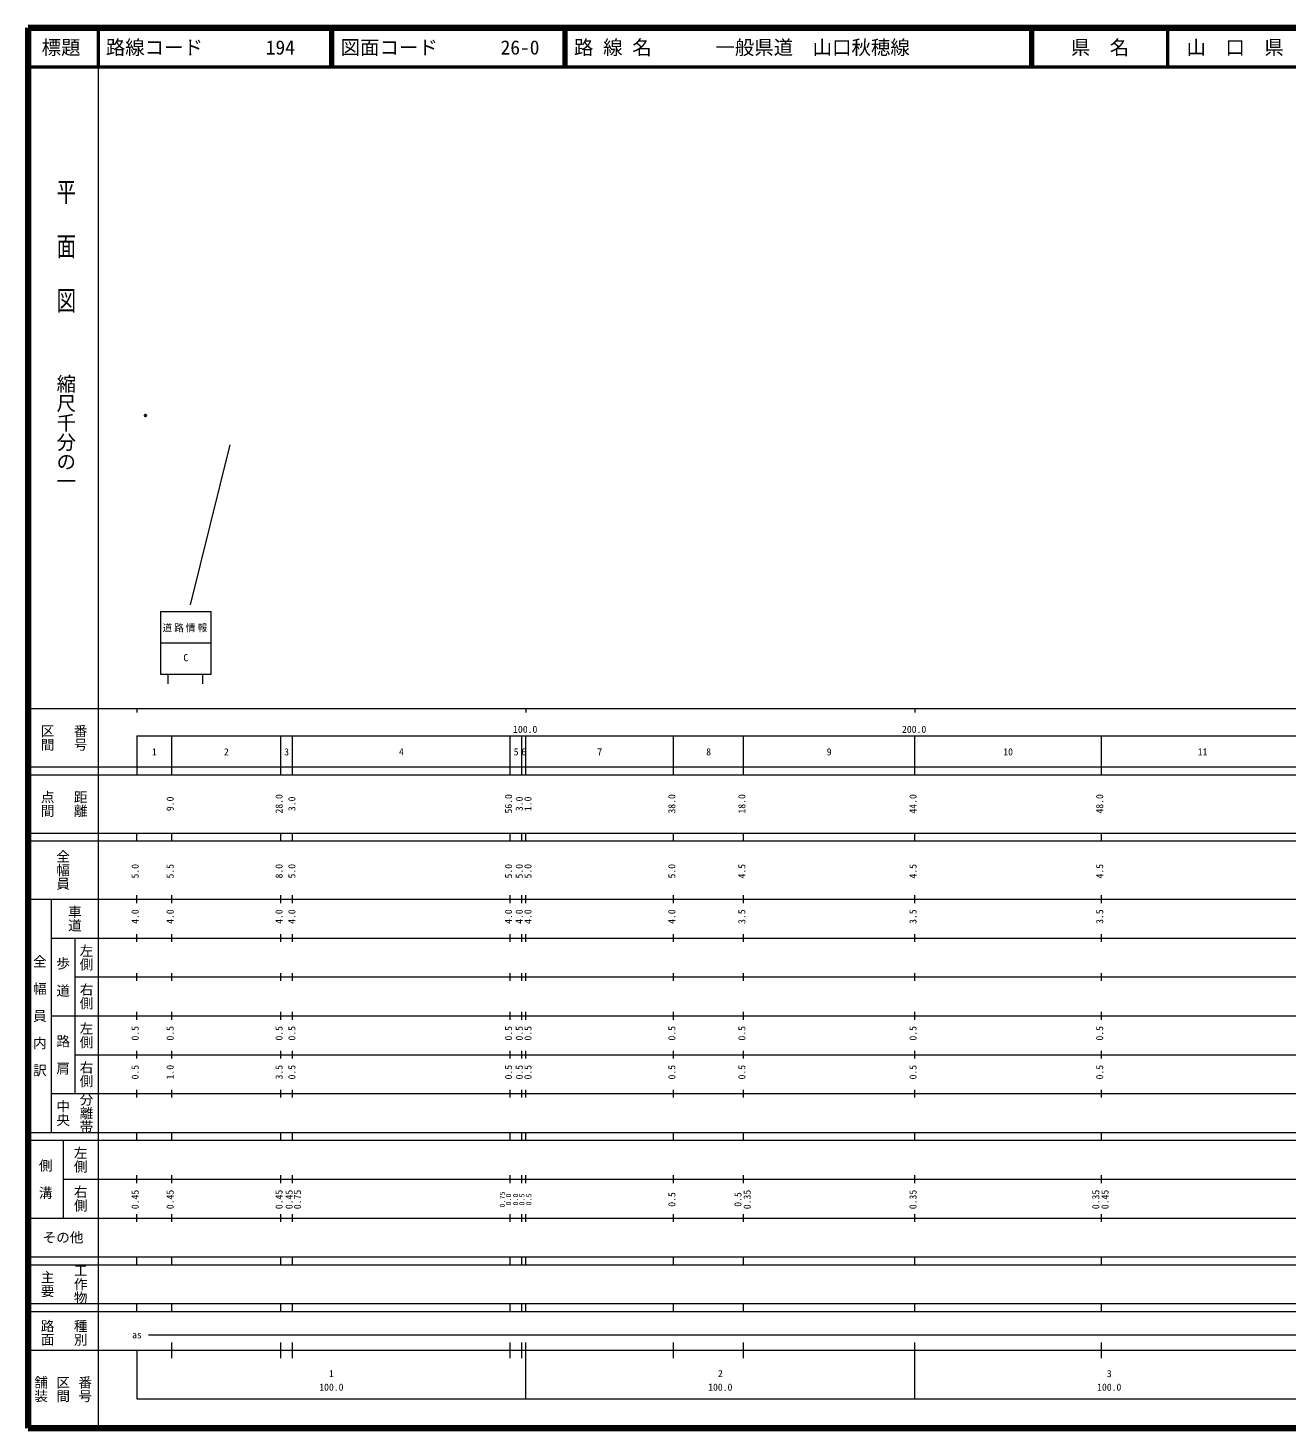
# Model space of a CAD drawing. Units: millimetres on the paper. Extents: x 40 to 680, y 20 to 380.
# Drawn here: x 40 to 363.7, y 20 to 380 of the extents above; entities that cross this region are included whole.
import ezdxf
from ezdxf.enums import TextEntityAlignment as Align

# ---------------------------------------------------------------- set-up
doc = ezdxf.new("R2010")
doc.units = ezdxf.units.MM
doc.header["$PDMODE"] = 32
doc.header["$PDSIZE"] = 0.5
for name, color, linetype, lineweight in [('M-BGD', 7, 'Continuous', 13), ('M-STR-STRC', 7, 'Continuous', 13), ('M-TTL', 2, 'Continuous', 140), ('M-TTL-BAND', 7, 'Continuous', 13), ('M-TTL-LINE', 7, 'Continuous', 50)]:
    doc.layers.add(name, color=color, linetype=linetype, lineweight=lineweight)
doc.layers.add('M-OTRS', color=6, linetype='Continuous')
doc.layers.add('M-TTL-TXT', color=7, linetype='Continuous')
doc.styles.add('@ＭＳ ゴシック', font='')
doc.styles.add('ＭＳ ゴシック', font='')
doc.styles.get('@ＭＳ ゴシック').set_extended_font_data('@MS Gothic')
doc.styles.get('ＭＳ ゴシック').set_extended_font_data('MS Gothic')

msp = doc.modelspace()

# ---------------------------------------------------------------- linework, layer by layer
at = {"layer": 'M-BGD'}
msp.add_line((84.986, 211.374), (84.986, 213.874), dxfattribs=at)
at = {"layer": 'M-OTRS'}
msp.add_point((70.2, 280.378), dxfattribs=at)
at = {"layer": 'M-STR-STRC'}
for p, q in [((91.89, 272.846), (81.738, 231.629)), ((87.077, 229.874), (74.077, 229.874)), ((74.077, 221.874), (87.077, 221.874)), ((75.998, 211.373), (75.998, 213.873))]:
    msp.add_line(p, q, dxfattribs=at)
msp.add_lwpolyline([(74.077, 229.874), (74.077, 213.874), (87.077, 213.874), (87.077, 229.874)], dxfattribs=at)
at = {"layer": 'M-TTL'}
for p, q in [((40, 380), (40, 20)), ((680, 380), (40, 380)), ((40, 20), (680, 20))]:
    msp.add_line(p, q, dxfattribs=at)
at = {"layer": 'M-TTL-BAND'}
for p, q in [((58, 370), (58, 20)), ((40, 205), (579, 205)), ((68, 205), (68, 204)), ((168, 205), (168, 204)), ((268, 205), (268, 204)), ((68, 198), (579, 198)), ((68, 198), (68, 188)), ((77, 188), (77, 198)), ((105, 188), (105, 198)), ((108, 188), (108, 198)), ((164, 188), (164, 198)), ((167, 188), (167, 198)), ((168, 188), (168, 198)), ((206, 188), (206, 198)), ((224, 188), (224, 198)), ((268, 188), (268, 198)), ((316, 188), (316, 198)), ((40, 190), (579, 190)), ((40, 188), (579, 188)), ((40, 173), (579, 173)), ((68, 171), (68, 173)), ((77, 171), (77, 173)), ((105, 171), (105, 173)), ((108, 171), (108, 173)), ((164, 171), (164, 173)), ((167, 171), (167, 173)), ((168, 171), (168, 173)), ((206, 171), (206, 173)), ((224, 171), (224, 173)), ((268, 171), (268, 173)), ((316, 171), (316, 173)), ((40, 171), (579, 171)), ((40, 156), (579, 156)), ((46, 96), (46, 156)), ((68, 155), (68, 157)), ((77, 155), (77, 157)), ((105, 155), (105, 157)), ((108, 155), (108, 157)), ((164, 155), (164, 157)), ((167, 155), (167, 157)), ((168, 155), (168, 157)), ((206, 155), (206, 157)), ((224, 155), (224, 157)), ((268, 155), (268, 157)), ((316, 155), (316, 157)), ((46, 146), (579, 146)), ((52, 146), (52, 106)), ((68, 145), (68, 147)), ((77, 145), (77, 147)), ((105, 145), (105, 147)), ((108, 145), (108, 147)), ((164, 145), (164, 147)), ((167, 145), (167, 147)), ((168, 145), (168, 147)), ((206, 145), (206, 147)), ((224, 145), (224, 147)), ((268, 145), (268, 147)), ((316, 145), (316, 147)), ((68, 135), (68, 137)), ((77, 135), (77, 137)), ((105, 135), (105, 137)), ((108, 135), (108, 137)), ((164, 135), (164, 137)), ((167, 135), (167, 137)), ((168, 135), (168, 137)), ((206, 135), (206, 137)), ((224, 135), (224, 137)), ((268, 135), (268, 137)), ((316, 135), (316, 137)), ((52, 136), (579, 136)), ((46, 126), (579, 126)), ((68, 125), (68, 127)), ((77, 125), (77, 127)), ((105, 125), (105, 127)), ((108, 125), (108, 127)), ((164, 125), (164, 127)), ((167, 125), (167, 127)), ((168, 125), (168, 127)), ((206, 125), (206, 127)), ((224, 125), (224, 127)), ((268, 125), (268, 127)), ((316, 125), (316, 127)), ((52, 116), (579, 116)), ((68, 115), (68, 117)), ((77, 115), (77, 117)), ((105, 115), (105, 117)), ((108, 115), (108, 117)), ((164, 115), (164, 117)), ((167, 115), (167, 117)), ((168, 115), (168, 117)), ((206, 115), (206, 117)), ((224, 115), (224, 117)), ((268, 115), (268, 117)), ((316, 115), (316, 117)), ((46, 106), (579, 106)), ((68, 105), (68, 107)), ((77, 105), (77, 107)), ((105, 105), (105, 107)), ((108, 105), (108, 107)), ((164, 105), (164, 107)), ((167, 105), (167, 107)), ((168, 105), (168, 107)), ((206, 105), (206, 107)), ((224, 105), (224, 107)), ((268, 105), (268, 107)), ((316, 105), (316, 107)), ((40, 96), (579, 96)), ((40, 94), (579, 94)), ((49, 94), (49, 74)), ((68, 94), (68, 96)), ((77, 94), (77, 96)), ((105, 94), (105, 96)), ((108, 94), (108, 96)), ((164, 94), (164, 96)), ((167, 94), (167, 96)), ((168, 94), (168, 96)), ((206, 94), (206, 96)), ((224, 94), (224, 96)), ((268, 94), (268, 96)), ((316, 94), (316, 96)), ((49, 84), (579, 84)), ((68, 83), (68, 85)), ((77, 83), (77, 85)), ((105, 83), (105, 85)), ((108, 83), (108, 85)), ((164, 83), (164, 85)), ((167, 83), (167, 85)), ((168, 83), (168, 85)), ((206, 83), (206, 85)), ((224, 83), (224, 85)), ((268, 83), (268, 85)), ((316, 83), (316, 85)), ((40, 74), (579, 74)), ((68, 73), (68, 75)), ((77, 73), (77, 75)), ((105, 73), (105, 75)), ((108, 73), (108, 75)), ((164, 73), (164, 75)), ((167, 73), (167, 75)), ((168, 73), (168, 75)), ((206, 73), (206, 75)), ((224, 73), (224, 75)), ((268, 73), (268, 75)), ((316, 73), (316, 75)), ((40, 64), (579, 64)), ((40, 62), (579, 62)), ((68, 62), (68, 64)), ((77, 62), (77, 64)), ((105, 62), (105, 64)), ((108, 62), (108, 64)), ((164, 62), (164, 64)), ((167, 62), (167, 64)), ((168, 62), (168, 64)), ((206, 62), (206, 64)), ((224, 62), (224, 64)), ((268, 62), (268, 64)), ((316, 62), (316, 64)), ((40, 52), (579, 52)), ((68, 50), (68, 52)), ((77, 50), (77, 52)), ((105, 50), (105, 52)), ((108, 50), (108, 52)), ((164, 50), (164, 52)), ((167, 50), (167, 52)), ((168, 50), (168, 52)), ((206, 50), (206, 52)), ((224, 50), (224, 52)), ((268, 50), (268, 52)), ((316, 50), (316, 52)), ((40, 50), (579, 50)), ((71, 44), (565, 44)), ((40, 40), (579, 40)), ((68, 40), (68, 27.5)), ((77, 38), (77, 42)), ((105, 38), (105, 42)), ((108, 38), (108, 42)), ((164, 38), (164, 42)), ((167, 38), (167, 42)), ((168, 27.5), (168, 42)), ((206, 38), (206, 42)), ((224, 38), (224, 42)), ((268, 27.5), (268, 42)), ((316, 38), (316, 42)), ((68, 27.5), (579, 27.5))]:
    msp.add_line(p, q, dxfattribs=at)
at = {"layer": 'M-TTL-LINE'}
for p, q in [((58, 380), (58, 370)), ((117.75, 380), (117.75, 370)), ((118.25, 380), (118.25, 370)), ((177.75, 380), (177.75, 370)), ((178.25, 380), (178.25, 370)), ((297.75, 380), (297.75, 370)), ((298.25, 380), (298.25, 370)), ((333, 380), (333, 370)), ((40, 370), (680, 370))]:
    msp.add_line(p, q, dxfattribs=at)

# ---------------------------------------------------------------- texts
at = {"layer": 'M-STR-STRC', "style": 'ＭＳ ゴシック'}
msp.add_text('C', height=1.833, dxfattribs=at).set_placement((80.577, 216.624), align=Align.BOTTOM_CENTER)
at = {"layer": 'M-STR-STRC', "insert": (80.577, 224.624), "char_height": 1.833, "attachment_point": 8, "style": 'ＭＳ ゴシック'}
msp.add_mtext('\\T1.2;道路情報', dxfattribs=at)
at = {"layer": 'M-TTL-BAND', "style": '@ＭＳ ゴシック', "width": 1.4}
msp.add_text('平  面  図', height=3.666, rotation=270, dxfattribs=at).set_placement((49.777, 306.475), align=Align.MIDDLE_RIGHT)
at = {"layer": 'M-TTL-BAND', "style": '@ＭＳ ゴシック'}
msp.add_text('縮尺千分の一', height=3.666, rotation=270, dxfattribs=at).set_placement((49.777, 261.03), align=Align.MIDDLE_RIGHT)
for s, p in [('区間', (45, 197.5)), ('番号', (53.5, 197.5)), ('点間', (45, 180.5)), ('距離', (53.5, 180.5)), ('全幅員', (49, 163.5)), ('車道', (52, 151)), ('左側', (55, 141)), ('全\u3000幅\u3000員\u3000内\u3000訳', (43, 126)), ('歩\u3000道', (49, 136)), ('右側', (55, 131)), ('左側', (55, 121)), ('路\u3000肩', (49, 116)), ('右側', (55, 111)), ('分離帯', (55, 101)), ('中央', (49, 101)), ('左側', (53.5, 89)), ('側\u3000溝', (44.5, 84)), ('右側', (53.5, 79)), ('工作物', (53.5, 57)), ('主要', (45, 57)), ('路面', (45, 44.5)), ('種別', (53.5, 44.5)), ('舗装', (43.333, 30)), ('区間', (49, 30)), ('番号', (54.667, 30))]:
    msp.add_text(s, height=2.566, rotation=270, dxfattribs=at).set_placement(p, align=Align.MIDDLE_CENTER)
at = {"layer": 'M-TTL-BAND', "style": 'ＭＳ ゴシック'}
for s, p in [('100.0', (167.844, 198.195)), ('200.0', (267.844, 198.195)), ('1', (72.5, 192.405)), ('2', (91, 192.405)), ('3', (106.5, 192.405)), ('4', (136, 192.405)), ('5', (165.5, 192.405)), ('6', (167.5, 192.405)), ('7', (187, 192.405)), ('8', (215, 192.405)), ('9', (246, 192.405)), ('10', (292, 192.405)), ('11', (342, 192.405)), ('as', (68, 42.5)), ('1', (118, 32.523)), ('2', (218, 32.523)), ('3', (318, 32.523)), ('100.0', (118, 29.033)), ('100.0', (218, 29.033)), ('100.0', (318, 29.033))]:
    msp.add_text(s, height=1.833, dxfattribs=at).set_placement(p, align=Align.BOTTOM_CENTER)
for s, p in [('9.0', (78, 180.5)), ('28.0', (106, 180.5)), ('3.0', (109.3, 180.5)), ('56.0', (165, 180.5)), ('3.0', (167.76, 180.5)), ('1.0', (170, 180.5)), ('38.0', (207, 180.5)), ('18.0', (225, 180.5)), ('44.0', (269, 180.5)), ('48.0', (317, 180.5)), ('5.0', (69, 163.174)), ('5.5', (78, 163.174)), ('8.0', (106, 163.174)), ('5.0', (109.3, 163.174)), ('5.0', (165, 163.174)), ('5.0', (167.76, 163.174)), ('5.0', (170, 163.174)), ('5.0', (207, 163.174)), ('4.5', (225, 163.174)), ('4.5', (269, 163.174)), ('4.5', (317, 163.174)), ('4.0', (69, 151.5)), ('4.0', (78, 151.5)), ('4.0', (106, 151.5)), ('4.0', (109.3, 151.5)), ('4.0', (165, 151.5)), ('4.0', (167.76, 151.5)), ('4.0', (170, 151.5)), ('4.0', (207, 151.5)), ('3.5', (225, 151.5)), ('3.5', (269, 151.5)), ('3.5', (317, 151.5)), ('0.5', (69, 121.5)), ('0.5', (78, 121.5)), ('0.5', (106, 121.5)), ('0.5', (109.3, 121.5)), ('0.5', (165, 121.5)), ('0.5', (167.76, 121.5)), ('0.5', (170, 121.5)), ('0.5', (207, 121.5)), ('0.5', (225, 121.5)), ('0.5', (269, 121.5)), ('0.5', (317, 121.5)), ('0.5', (69, 111.5)), ('1.0', (78, 111.5)), ('3.5', (106, 111.5)), ('0.5', (109.3, 111.5)), ('0.5', (165, 111.5)), ('0.5', (167.76, 111.5)), ('0.5', (170, 111.5)), ('0.5', (207, 111.5)), ('0.5', (225, 111.5)), ('0.5', (269, 111.5)), ('0.5', (317, 111.5)), ('0.45', (69, 78.764)), ('0.45', (78, 78.764)), ('0.45', (106, 78.764)), ('0.45', (108.587, 78.764)), ('0.75', (110.722, 78.764)), ('0.5', (207, 78.764)), ('0.5', (224, 78.764)), ('0.35', (226.37, 78.764)), ('0.35', (269, 78.764)), ('0.35', (316, 78.764)), ('0.45', (318.37, 78.764))]:
    msp.add_text(s, height=1.833, rotation=90, dxfattribs=at).set_placement(p, align=Align.BOTTOM_CENTER)
at = {"layer": 'M-TTL-BAND', "style": 'ＭＳ ゴシック', "width": 1.1}
for s, p in [('0.75', (162.996, 78.764)), ('0.0', (164.579, 78.764)), ('0.0', (166.416, 78.764)), ('0.5', (168.032, 78.764)), ('0.5', (169.822, 78.764))]:
    msp.add_text(s, height=1.32, rotation=90, dxfattribs=at).set_placement(p, align=Align.BOTTOM_CENTER)
at = {"layer": 'M-TTL-BAND', "style": 'ＭＳ ゴシック'}
msp.add_text('その他', height=2.566, dxfattribs=at).set_placement((49, 69), align=Align.MIDDLE_CENTER)
at = {"layer": 'M-TTL-TXT', "style": 'ＭＳ ゴシック'}
for s, p in [('標題', (48.5, 375)), ('県\u3000名', (315.625, 375)), ('山\u3000口\u3000県', (350.375, 375))]:
    msp.add_text(s, height=3.666, dxfattribs=at).set_placement(p, align=Align.MIDDLE_CENTER)
for s, p in [('路線コード', (60, 375)), ('194', (101.142, 375)), ('図面コード', (120.38, 375)), ('26-0', (161.521, 375)), ('路 線 名', (180.38, 375)), ('一般県道\u3000山口秋穂線', (216.734, 375))]:
    msp.add_text(s, height=3.666, dxfattribs=at).set_placement(p, align=Align.MIDDLE_LEFT)

doc.saveas('drawing.dxf')
